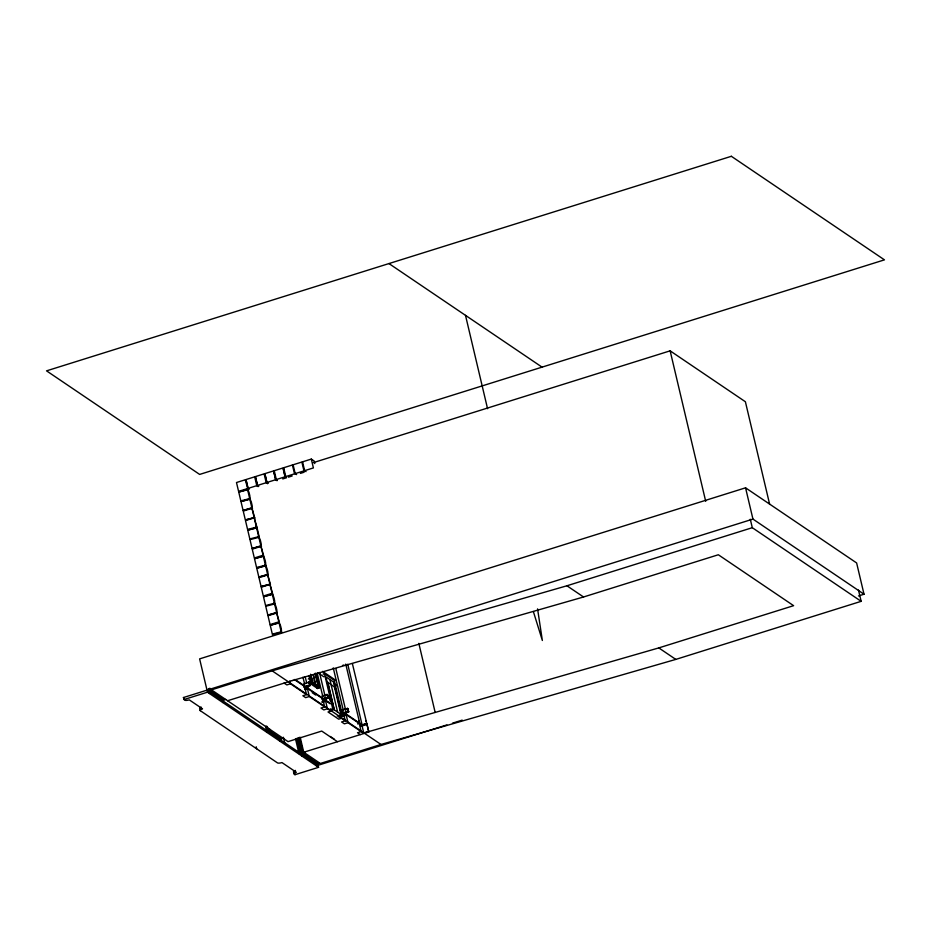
<?xml version="1.0" encoding="UTF-8"?>
<svg xmlns="http://www.w3.org/2000/svg" width="931" height="931" viewBox="0 0 931 931"><rect width="100%" height="100%" fill="white"/><g stroke="black" fill="none" stroke-linecap="round" stroke-linejoin="round"><path stroke-width="1.4" d="M314.771 463.557L314.178 461.031L311.303 459.088L302.54 461.834L304.635 470.667L306.043 471.621M245.4 480.117L246.075 479.907L248.042 488.193L247.367 488.403M254.838 477.161L255.513 476.951L257.48 485.237L256.805 485.447L258.131 486.354M264.276 474.205L264.951 473.995L266.906 482.281L266.231 482.491L267.628 483.666L266.208 482.712L264.125 473.867L255.362 476.614L257.445 485.447L258.806 486.133M274.389 471.039L273.714 471.249L275.669 479.535L276.996 480.431M283.827 468.072L283.152 468.293L285.107 476.579L285.782 476.369M292.59 465.337L293.253 465.116M302.016 462.37L302.691 462.16M312.781 462.8L670.134 350.836L745.394 401.75L769.669 504.416M275.669 479.535L276.344 479.325M294.545 473.623L295.22 473.414M303.983 470.667L304.658 470.458M247.343 488.624L238.58 491.37L236.486 482.526L245.249 479.779L247.867 488.984L247.157 488.763L247.32 489.438C248.728 489.369 251.126 499.528 249.403 498.283L249.566 498.958C250.974 498.888 253.383 509.048 251.661 507.802L243.433 510.374L243.596 511.049M256.781 485.668L254.687 476.823L245.924 479.57L248.018 488.403L256.781 485.668L258.19 486.622M257.445 485.447L266.208 482.712M275.646 479.744L273.563 470.911L264.8 473.658L266.883 482.491L275.646 479.744L277.066 480.71M285.084 476.788L276.321 479.535L274.238 470.702L283.001 467.956L285.084 476.788L286.504 477.754L282.745 478.93M295.197 473.623L303.96 470.877L301.865 462.044L293.102 464.79L295.197 473.623L296.605 474.589M304.635 470.667L313.398 467.921L311.303 459.088M248.03 489.659L238.743 492.045L240.826 500.878L250.125 498.492M247.32 489.438L239.092 492.022L238.941 491.335M288.424 477.149L292.183 475.974M300.364 473.402L304.123 472.226M250.276 499.179L240.989 501.565L243.072 510.397L252.371 508.012M249.566 498.958L241.35 501.541L241.187 500.855M254.617 517.531L251.998 508.338L243.235 511.072L245.33 519.917L254.617 517.531L245.679 519.894L245.842 520.569M251.661 507.802L252.534 508.687M256.875 527.039L254.244 517.845L245.493 520.592L247.576 529.436L256.875 527.039L259.121 536.559L258.411 536.349L258.562 537.024C259.97 536.954 262.379 547.114 260.657 545.857L252.429 548.44L252.592 549.115M253.907 517.31L254.78 518.206M257.026 527.726L247.739 530.111L249.822 538.944L259.121 536.559M256.758 527.807L248.1 530.088L247.937 529.402M259.284 537.245L249.985 539.631L252.08 548.464L261.367 546.078M263.613 555.598L260.994 546.392L252.231 549.139L254.326 557.983L263.089 555.237L263.066 556.063C264.474 555.982 266.871 566.141 265.16 564.896L265.312 565.571C266.72 565.501 269.129 575.661 267.406 574.415L259.179 576.987L259.342 577.662M260.657 545.857L261.53 546.753M263.776 556.273L254.489 558.658L256.572 567.491L265.87 565.105M263.066 556.063L254.85 558.635L254.687 557.96M266.033 565.792L256.735 568.178L258.83 577.011L268.116 574.625M265.312 565.571L257.096 568.154L256.933 567.468M270.362 584.144L267.744 574.951L258.981 577.697L261.076 586.53L270.362 584.144L261.436 586.507L261.588 587.182M267.406 574.415L268.279 575.311M272.62 593.664L270.002 584.459L261.239 587.205L263.322 596.049L272.085 593.303L272.061 594.129C273.47 594.048 275.879 604.207 274.156 602.962L274.319 603.637C275.727 603.567 278.125 613.727 276.402 612.482L268.186 615.054L268.337 615.728M269.653 583.923L270.525 584.819M272.783 594.339L263.485 596.724L265.568 605.557L274.866 603.172M272.061 594.129L263.845 596.701L263.682 596.026M275.029 603.858L265.731 606.244L267.825 615.077L277.112 612.691M279.37 622.211L276.74 613.017L267.988 615.763L270.071 624.596L278.834 621.85L278.811 622.676C280.219 622.595 282.628 632.754 280.906 631.509L281.779 632.405L272.48 634.791M276.402 612.482L277.275 613.378M279.521 622.886L270.234 625.271L272.317 634.116L281.616 631.73M278.811 622.676L270.595 625.248L270.432 624.573M281.069 632.196L272.841 634.767L272.678 634.092M858.475 595.956L864.015 594.222L856.625 562.952L745.556 487.821L199.618 658.88L207.485 692.187L318.553 767.319L294.964 774.708L293.602 772.078A3.643 1.012 -13.3 0 1 295.43 770.414M294.08 774.115A3.643 1.012 -13.3 0 1 296.349 772.311L281.965 762.582A3.643 1.012 -13.3 0 1 277.485 762.885L200.27 710.656A3.643 1.012 -13.3 0 1 202.539 708.852L189.261 699.868A3.643 1.012 -13.3 0 1 184.78 700.182L183.419 697.54L752.946 519.091L864.015 594.222M300.213 737.294L303.739 752.248L320.334 763.478L381 744.474L675.801 659.404L861.152 601.333L752.295 527.691L566.944 585.774L272.143 670.832L211.477 689.848L288.04 741.623L321.73 731.068L337.441 741.693M208.998 691.5L212.361 690.441M183.896 699.577L207.485 692.187M212.931 693.095L213.641 693.036M216.027 695.189L216.748 695.131M218.68 696.982L219.402 696.935M221.776 699.076L222.497 699.03M225.639 699.425L222.276 700.473L222.753 702.521M227.595 700.74L292.59 680.48M342.538 665.444L343.888 665.013M352.384 663.605L368.804 731.952L303.739 752.248M348.019 722.7L346.099 714.543L361.938 725.261L363.87 733.419L348.019 722.7L344.389 723.841L341.596 721.956L345.238 720.815L341.514 718.301L338.675 719.174L328.049 711.982L330.901 711.121L327.444 708.782L323.802 709.922L321.02 708.037L324.663 706.897L309.301 696.504L305.659 697.645L302.878 695.76L306.52 694.619L290.495 683.785L286.853 684.925L284.071 683.04M323.104 674.137L324.454 673.707L334.194 680.293L342.492 715.415L339.256 716.428M308.277 679.025L311.652 677.977M310.046 681.399L312.292 680.689M303.902 683.75L308.894 682.155L309.953 685.996L309.79 685.321M309.418 682.516L308.708 682.295M292.45 680.514L583.539 596.992L718.336 554.76L793.608 605.674L658.799 647.906L364.009 732.976L368.315 731.626M312.583 682.632L318.507 686.647L312.583 682.632L310.593 674.219M310.686 684.11L312.932 683.412L311.012 675.254M303.867 686.729L310.058 685.228M304.03 687.415L309.511 685.693M315.632 684.96L313.572 675.056M304.728 689.231L307.963 688.207M305.333 689.673L308.033 688.835L307.23 685.437M317.238 688.544L319.484 687.846L316.272 674.242M322.045 696.016L327.037 694.433L328.201 697.505L322.01 699.006M322.743 695.888L327.561 694.782M322.673 698.716L328.201 697.505M322.173 699.681L328.096 698.273L327.933 697.587M321.975 701.695L326.106 700.484L325.466 697.796M322.126 702.37L326.176 701.101L326.013 700.426M329.527 709.841L332.763 708.828L342.492 715.415M266.522 730.416L269.897 729.357M330.493 710.504L333.729 709.492L325.955 676.895L333.915 682.283L341.607 714.822L339.722 715.415L341.305 716.94L339.28 717.429M342.62 709.934L347.612 708.351L348.671 712.192L348.508 711.505M333.263 667.888L343.155 709.736L348.136 708.7M273.109 733.803L273.83 733.756M342.585 712.925L348.776 711.424M342.748 713.612L348.229 711.889M337.208 716.114L341.514 714.764L333.857 682.353M342.55 715.613L346.588 714.345L343.446 715.415M342.701 716.288L346.751 715.02L345.948 711.621M278.858 737.689L279.579 737.643M283.164 738.33L279.8 739.389L280.278 741.425M365.883 720.71L365.778 721.467M357.574 723.911L359.727 723.236L345.75 664.094M366.523 723.422L362.078 724.818L347.752 664.234M361.938 725.261L366.791 723.736M360.797 725.749L367.058 723.783L366.395 723.468M361.379 726.203L366.861 724.493L366.255 723.515L366.861 724.493M299.026 753.726L300.376 753.307L296.838 738.353M301.702 754.203L305.077 753.156M306.369 756.298L307.102 756.263M319.449 762.885L316.086 763.932L316.563 765.98M446.938 724.9L318.076 765.282L207.008 690.15M452.478 723.166L462.183 720.129M339.012 717.068L341.177 716.393M388.949 263.566L542.051 367.14M566.944 585.774L583.539 596.992M658.799 647.906L675.801 659.404M266.883 482.491L268.233 483.177M248.018 488.403L249.368 489.089M322.568 671.367L336.277 680.642M318.146 672.938L323.848 676.802M334.148 683.761L337.569 686.089M327.223 681.946L335.044 687.357M305.135 676.593L306.718 682.97M317.506 688.475L310.861 683.982L308.941 675.836M295.139 679.537L329.644 702.882M339.966 709.864L362.473 725.086M294.289 679.502L304.588 686.461L306.52 694.619M330.296 703.859L325.524 700.624L327.444 708.782M341.293 711.296L343.306 712.657L345.238 720.815M312.211 692.687L315.737 695.073M331.75 710.027L330.296 709.038L330.901 711.121M272.143 670.832L381 744.474M360.309 734.617L357.527 732.732L361.17 731.591L359.238 723.434M330.307 736.491L334.287 739.179M223.824 699.926L210.615 690.988L209.975 688.277M281.348 738.842L268.14 729.904L267.5 727.181M317.704 763.432L303.32 753.703L299.468 737.387M223.289 700.089L210.08 691.163L209.428 688.44M280.813 739.005L267.604 730.067L266.638 725.994M317.157 763.595L302.784 753.866L298.921 737.55M183.419 697.54L184.303 698.145M293.602 772.078L294.964 774.708M533.358 611.551L542.354 640.481L537.571 608.886M858.475 590.045L861.152 601.333M745.556 487.821L752.946 519.091M750.293 519.23L752.295 527.691M670.134 350.836L705.698 501.309M465.5 315.353L487.565 408.709M418.834 643.368L435.161 712.448M366.872 723.794L368.804 731.952M359.098 720.524L359.343 721.257M359.82 723.294L359.983 723.969M347.612 708.351L348.252 711.063M335.847 668.574L345.738 710.423M343.248 709.794L343.411 710.481M334.438 686.834L340.944 714.368M341.177 716.858L341.514 718.301M329.888 679.56L337.627 712.122M327.782 682.446L334.264 709.853L327.712 682.283M324.454 673.707L332.763 708.828M328.864 695.364L330.179 700.915M327.037 694.433L327.677 697.144M327.491 697.284L327.654 697.971M319.473 672.426L325.163 696.504M325.373 697.703L325.536 698.39M317.192 672.997L322.836 696.563M324.663 706.897L322.731 698.739L307.381 688.346L309.301 696.504M315.318 673.125L318.844 688.056L312.211 683.563L310.291 675.417M315.26 674.102L318.239 686.729M313.223 674.824L315.272 684.716L314.282 680.514M311.315 678.513L311.978 681.317M308.894 682.155L309.534 684.867M304.693 684.285L302.947 677.233M317.436 762.559L318.553 767.319M247.599 489.066L247.762 489.741M249.845 498.585L250.008 499.26M252.103 508.093L252.266 508.78M254.349 517.613L254.512 518.288M258.853 536.64L259.016 537.327M261.099 546.16L261.262 546.846M263.345 555.679L263.508 556.354M265.603 565.198L265.754 565.873M267.849 574.706L268.012 575.393M270.095 584.226L270.258 584.912M272.352 593.745L272.504 594.42M274.598 603.265L274.761 603.94M276.844 612.773L277.007 613.459M279.091 622.292L279.253 622.979M281.348 631.812L281.511 632.486M247.506 489.299L249.589 498.132M249.752 498.818L251.836 507.651M251.998 508.338L254.093 517.17M254.244 517.845L256.339 526.69M256.502 527.365L258.585 536.198M258.748 536.884L260.843 545.717M260.994 546.392L263.089 555.237M263.252 555.912L265.335 564.756M265.498 565.431L267.581 574.264M267.744 574.951L269.839 583.784M270.002 584.459L272.085 593.303M272.248 593.978L274.331 602.811M274.494 603.497L276.588 612.33M276.74 613.017L278.834 621.85M278.997 622.525L281.081 631.369M256.153 526.83L256.316 527.505M289.855 681.061L290.495 683.785M297.85 737.899L302.179 756.251M250.183 538.921L250.346 539.608M265.929 605.534L266.091 606.221M295.488 738.772L298.7 752.376M283.385 737.247L284.665 742.682M265.556 726.331L266.999 732.453M256.211 746.778L256.688 748.827M208.358 688.777L209.475 693.537M200.27 710.656L199.793 708.619A3.643 1.012 -13.3 0 1 201.212 707.106M731.347 156.292L46.55 370.852L199.653 474.426L884.45 259.854L731.347 156.292M292.427 465L283.664 467.746L285.759 476.579L294.522 473.832L292.427 465"/></g></svg>
